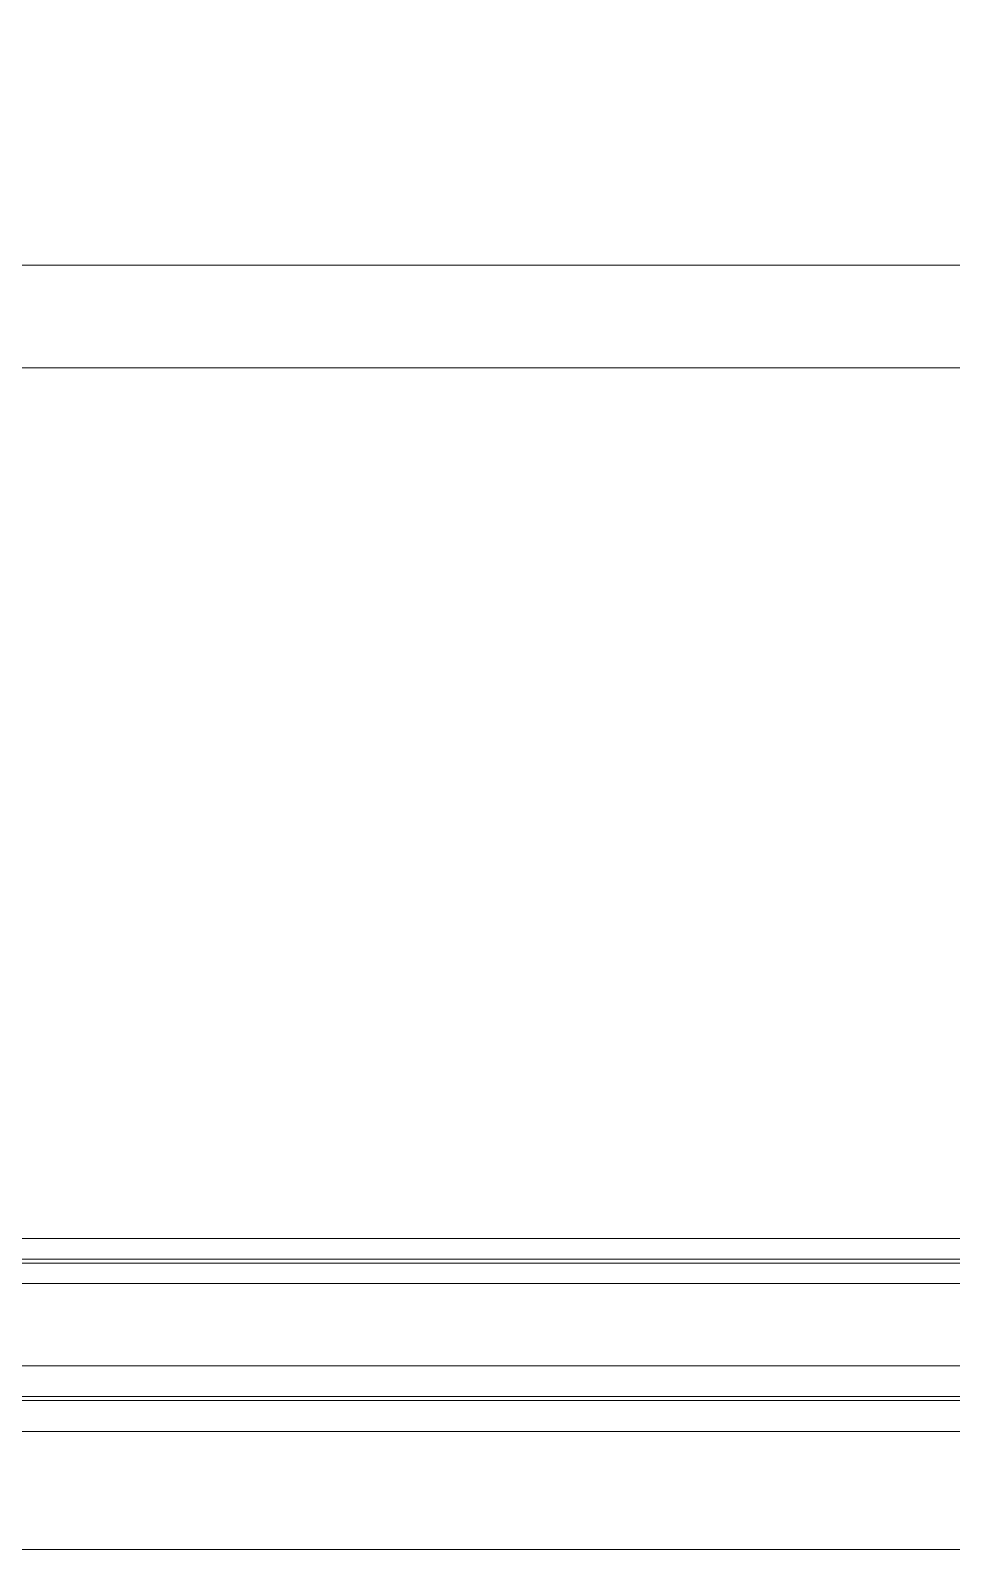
# Model space of a CAD drawing. Extents: x -2749 to 23780, y -1311 to 8245.
# Drawn here: x 13821.59 to 13839.52, y 320 to 349.57 of the extents above; entities that cross this region are included whole.
import ezdxf

# ---------------------------------------------------------------- set-up
doc = ezdxf.new("R2010")
doc.units = 0
doc.header["$MEASUREMENT"] = 0
doc.layers.get('0').update_dxf_attribs({"color": 9, "lineweight": 9})
for name, color, linetype, lineweight in [('01', 9, 'Continuous', 9), ('06D', 9, 'Continuous', 9), ('10', 9, 'Continuous', 9), ('14', 9, 'Continuous', 9), ('15', 9, 'Continuous', 9)]:
    doc.layers.add(name, color=color, linetype=linetype, lineweight=lineweight)

# ---------------------------------------------------------------- blocks, each defined once
blk = doc.blocks.new('*U329')
at = {"layer": '15'}
for p, q in [((1.469, -18.947), (62.699, -18.947)), ((1.469, -19.347), (62.699, -19.347)), ((1.469, -19.423), (62.699, -19.423)), ((1.469, -19.823), (62.699, -19.823)), ((1.469, -21.423), (62.699, -21.423)), ((1.469, -22.023), (62.699, -22.023)), ((1.469, -22.099), (62.699, -22.099)), ((1.469, -22.699), (62.699, -22.699))]:
    blk.add_line(p, q, dxfattribs=at)
blk = doc.blocks.new('p-kolon_80x80')
blk.add_lwpolyline([(-40, -40), (40, -40), (40, 40), (-40, 40)], close=True)
blk = doc.blocks.new('p-2. kat planı')
at = {"layer": '06D'}
blk.add_lwpolyline([(13047.5, 1124.027), (13047.5, 320), (15478.819, 320)], dxfattribs=at)
at = {"layer": '14'}
blk.add_lwpolyline([(13770.5, 427), (13854.5, 427), (13854.5, 343), (13770.5, 343)], close=True, dxfattribs=at)
at = {"layer": '01'}
blk.add_blockref('p-kolon_80x80', (13812.5, 385), dxfattribs=at)
at = {"layer": '10'}
blk.add_blockref('*U329', (13812.5, 345), dxfattribs=at)

msp = doc.modelspace()

# ---------------------------------------------------------------- block references
msp.add_blockref('p-2. kat planı', (0, 0))

doc.saveas('drawing.dxf')
